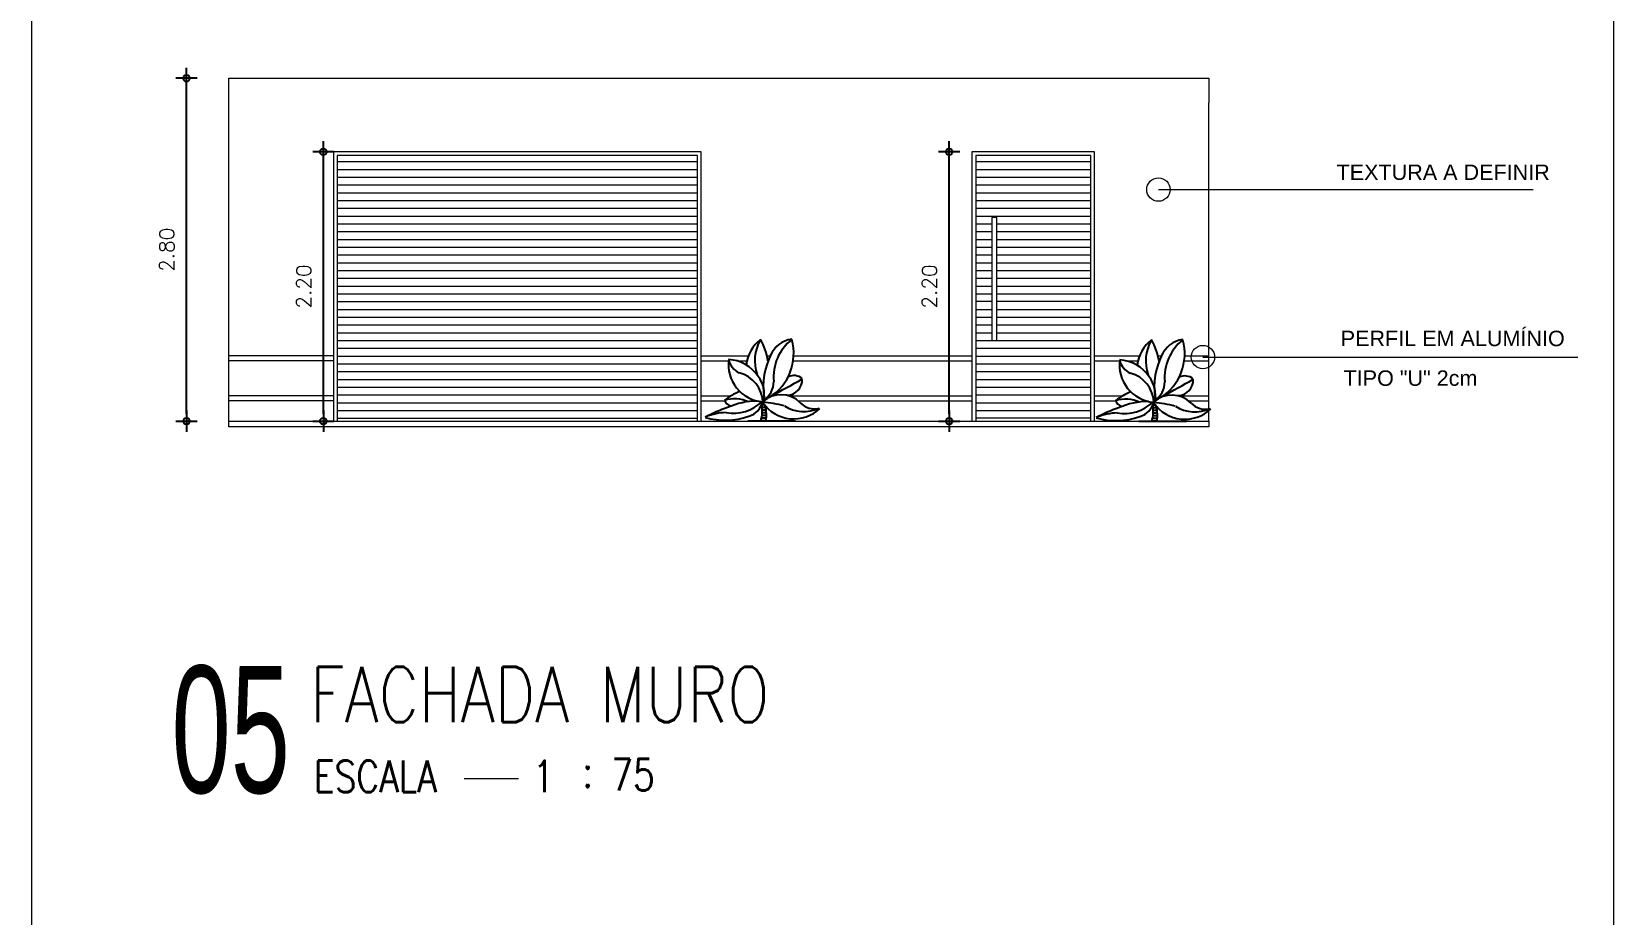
# Model space of a CAD drawing. Header units: millimetres. Extents: x 4595 to 4915, y 2085 to 2243.
# Drawn here: x 4652.58 to 4665.5, y 2159.18 to 2166.39 of the extents above; entities that cross this region are included whole.
import ezdxf
from ezdxf.enums import TextEntityAlignment as Align

# ---------------------------------------------------------------- set-up
doc = ezdxf.new("R2010")
doc.units = ezdxf.units.MM
doc.header["$LTSCALE"] = 0.8
for name, color, linetype in [('DIVERSOS', 4, 'Continuous'), ('parede', 2, 'Continuous'), ('PLANTAS', 9, 'Continuous'), ('PORTAS', 3, 'Continuous'), ('TEXTO0', 7, 'Continuous'), ('TUBULAÇÃO_ESGOTO', 6, 'Continuous')]:
    doc.layers.add(name, color=color, linetype=linetype)
for name, color, linetype, lineweight in [('E-TXT-G', 3, 'Continuous', 30), ('E-TXT-W', 7, 'Continuous', 15), ('E-TXT-Y', 2, 'Continuous', 40)]:
    doc.layers.add(name, color=color, linetype=linetype, lineweight=lineweight)
doc.styles.add('REG140', font='romans.shx', dxfattribs={"width": 0.8, "height": 0.35})
doc.styles.add('REG80', font='romans.shx', dxfattribs={"width": 0.8, "height": 0.1})
doc.styles.add('SANSSERIF', font='sas_____.pfb', dxfattribs={"height": 1})
doc.styles.add('SANSSERIF2', font='sanssb__.ttf', dxfattribs={"width": 0.8})
doc.styles.get("Standard").update_dxf_attribs({"font": 'txt.shx', "height": 0.12})
doc.dimstyles.new('ESCALA50', dxfattribs={"dimtxt": 0.1, "dimasz": 0.06, "dimexe": 0.18, "dimexo": 0.06, "dimgap": 0.1, "dimtad": 1, "dimzin": 4, "dimdsep": 46, "dimtxsty": 'Standard', "dimblk1": 'BOLA', "dimblk2": 'BOLA', "dimsah": 1, "dimcen": -0.06, "dimse1": 1, "dimse2": 1, "dimclrd": 7, "dimclrt": 3, "dimadec": 0, "dimazin": 0, "dimtfac": 1, "dimtix": 1, "dimtmove": 0, "dimatfit": 3, "dimldrblk": 'BOLA', "dimfxl": 0, "dimtolj": 1, "dimtzin": 4, "dimarcsym": 0})

# ---------------------------------------------------------------- blocks, each defined once
blk = doc.blocks.new('IND_DES')
at = {"layer": 'E-TXT-W'}
blk.add_line((0.0269, -0.2428), (0.1984, -0.2428), dxfattribs=at)
at = {"layer": 'E-TXT-G', "style": 'REG80', "width": 0.8}
for s, p in [('ESCALA', (-0.4463, -0.2864)), ('1', (0.2426, -0.2864)), (':', (0.3988, -0.2706))]:
    blk.add_text(s, height=0.1, dxfattribs=at).set_placement(p)
blk.add_attdef('ESCALA', (0.4897, -0.2812), '', height=0.1, dxfattribs=at)
at = {"layer": 'E-TXT-W', "style": 'SANSSERIF2', "width": 0.6}
blk.add_attdef('00', text='', height=0.4, dxfattribs=at).set_placement((-0.7083, -0.2881), align=Align.CENTER)
at = {"layer": 'E-TXT-Y', "style": 'REG140', "width": 0.8}
for tag, p in [('PROJETO', (-0.4563, 0.1829)), ('DESENHO', (-0.4582, -0.0658))]:
    blk.add_attdef(tag, p, '', height=0.175, dxfattribs=at)
blk = doc.blocks.new('PLANT2L')
at = {"layer": 'PLANTAS'}
for p, q in [((-0.009, 0.185), (0.018, 0.185)), ((-0.019, 0.005), (0.039, 0.005)), ((-0.012, 0.035), (0.042, 0.035)), ((-0.007, 0.065), (0.044, 0.065)), ((-0.006, 0.155), (0.033, 0.155)), ((-0.004, 0.125), (0.039, 0.125)), ((-0.004, 0.095), (0.042, 0.095)), ((0.369, -0.003), (-0.167, -0.003))]:
    blk.add_line(p, q, dxfattribs=at)
for centre, radius, start, end in [((0.231, 0.583), 0.417, 127.3701, 173.7791), ((0.384, 0.677), 0.472, 150.2675, 199.3986), ((-0.742, 0.534), 0.814, 9.8414, 27.9133), ((-0.226, 0.755), 0.575, 302.0029, 15.8637), ((0.367, 0.614), 0.305, 97.5297, 156.5801), ((0.658, 0.491), 0.536, 128.1744, 185.1379), ((0.793, 0.388), 0.786, 151.8328, 189.0976), ((0.036, 0.633), 0.421, 172.5373, 265.0002), ((-0.399, 0.277), 0.412, 32.3923, 87.5755), ((-0.185, 0.724), 0.2, 191.2159, 246.988), ((-0.351, 0.197), 0.354, 1.4415, 75.5442), ((-0.279, 0.305), 0.298, 344.3738, 40.1705), ((-0.121, 0.441), 0.246, 301.7639, 0.4634), ((-8.43, 16.151), 18.017, 298.2493, 299.5117), ((0.269, 0.464), 0.176, 272.679, 2.4153), ((0.35, 0.36), 0.149, 50.5952, 114.7646), ((-0.321, 0.278), 0.118, 202.6399, 252.2269), ((-0.009, -0.291), 0.669, 112.165, 128.5577), ((-0.313, -0.11), 0.358, 64.4817, 108.5395), ((-0.331, 0.561), 0.475, 260.5192, 313.0069), ((-0.053, -0.612), 0.835, 90.4547, 114.1263), ((-0.208, 0.259), 0.212, 284.2467, 349.7284), ((-0.428, 0.116), 0.424, 343.5492, 9.3457), ((-0.331, 0.561), 0.475, 314.1691, 314.3731), ((-0.053, -0.612), 0.835, 86.2863, 86.3467), ((0.204, -0.011), 0.305, 44.78, 131.632), ((-0.182, -1.61), 1.829, 76.6414, 84.2139), ((0.35, 0.442), 0.42, 214.1759, 314.0983), ((0.587, 0.367), 0.233, 224.4456, 282.7525), ((0.149, -1.426), 1.667, 109.0043, 118.4272), ((-0.421, 0.79), 0.783, 253.431, 289.8234), ((-0.397, -0.522), 0.615, 91.1064, 113.0247), ((-0.333, 0.066), 0.376, 349.2985, 16.2709), ((0.463, 0.508), 0.403, 237.1072, 295.1924)]:
    blk.add_arc(centre, radius, start, end, dxfattribs=at)
blk = doc.blocks.new('BOLA')
for p, q in [((-1.44, 0), (1.44, 0)), ((0, -1.44), (0, 1.44))]:
    blk.add_line(p, q)
blk.add_circle((0, 0), 0.452)
blk = doc.blocks.new('*D771')
at = {"layer": 'Defpoints', "color": 0, "linetype": 'ByBlock', "transparency": 16777216}
for p in [(4654.966, 2165.41), (4655.049, 2165.41), (4655.049, 2163.21)]:
    blk.add_point(p, dxfattribs=at)
at = {"layer": 'TEXTO0', "color": 7, "linetype": 'ByBlock', "lineweight": -2, "transparency": 16777216}
blk.add_line((4654.966, 2163.27), (4654.966, 2165.35), dxfattribs=at)
at = {"layer": 'TEXTO0', "color": 7, "linetype": 'ByBlock', "lineweight": -2, "transparency": 16777216, "xscale": 0.06, "yscale": 0.06, "zscale": 0.06}
for p, rotation in [((4654.966, 2165.41), 90), ((4654.966, 2163.21), 270)]:
    blk.add_blockref('BOLA', p, dxfattribs=dict(at, rotation=rotation))
at = {"layer": 'TEXTO0', "color": 3, "linetype": 'ByBlock', "lineweight": 13, "transparency": 16777216, "insert": (4654.806, 2164.31), "char_height": 0.12, "attachment_point": 5, "rotation": 90}
blk.add_mtext('\\A1;2.20', dxfattribs=at)
blk = doc.blocks.new('*D772')
at = {"layer": 'Defpoints', "color": 0, "linetype": 'ByBlock', "transparency": 16777216}
for p in [(4653.849, 2166.01), (4654.194, 2166.01), (4654.194, 2163.21)]:
    blk.add_point(p, dxfattribs=at)
at = {"layer": 'TEXTO0', "color": 7, "linetype": 'ByBlock', "lineweight": -2, "transparency": 16777216}
blk.add_line((4653.849, 2163.27), (4653.849, 2165.95), dxfattribs=at)
at = {"layer": 'TEXTO0', "color": 7, "linetype": 'ByBlock', "lineweight": -2, "transparency": 16777216, "xscale": 0.06, "yscale": 0.06, "zscale": 0.06}
for p, rotation in [((4653.849, 2166.01), 90), ((4653.849, 2163.21), 270)]:
    blk.add_blockref('BOLA', p, dxfattribs=dict(at, rotation=rotation))
at = {"layer": 'TEXTO0', "color": 3, "linetype": 'ByBlock', "lineweight": 13, "transparency": 16777216, "insert": (4653.689, 2164.61), "char_height": 0.12, "attachment_point": 5, "rotation": 90}
blk.add_mtext('\\A1;2.80', dxfattribs=at)
blk = doc.blocks.new('*D923')
at = {"layer": 'Defpoints', "color": 0, "transparency": 16777216}
for p in [(4660.074, 2165.41), (4660.261, 2165.41), (4660.261, 2163.21)]:
    blk.add_point(p, dxfattribs=at)
at = {"layer": 'PORTAS', "color": 7, "lineweight": -2, "transparency": 16777216}
blk.add_line((4660.074, 2163.27), (4660.074, 2165.35), dxfattribs=at)
at = {"layer": 'PORTAS', "color": 7, "lineweight": -2, "transparency": 16777216, "xscale": 0.06, "yscale": 0.06, "zscale": 0.06}
for p, rotation in [((4660.074, 2165.41), 90), ((4660.074, 2163.21), 270)]:
    blk.add_blockref('BOLA', p, dxfattribs=dict(at, rotation=rotation))
at = {"layer": 'PORTAS', "color": 3, "lineweight": 13, "transparency": 16777216, "insert": (4659.914, 2164.31), "char_height": 0.12, "attachment_point": 5, "rotation": 90}
blk.add_mtext('\\A1;2.20', dxfattribs=at)

msp = doc.modelspace()

# ---------------------------------------------------------------- linework, layer by layer
at = {"layer": 'DIVERSOS', "color": 0, "lineweight": 13}
for p, q in [((4655.079, 2165.33), (4658.019, 2165.33)), ((4655.079, 2165.266), (4658.019, 2165.266)), ((4660.291, 2165.33), (4661.231, 2165.33)), ((4660.291, 2165.266), (4661.231, 2165.266)), ((4655.079, 2165.203), (4658.019, 2165.203)), ((4655.079, 2165.139), (4658.019, 2165.139)), ((4660.291, 2165.203), (4661.231, 2165.203)), ((4660.291, 2165.139), (4661.231, 2165.139)), ((4661.783, 2165.101), (4663.241, 2165.101)), ((4663.241, 2165.101), (4664.842, 2165.101)), ((4655.079, 2165.076), (4658.019, 2165.076)), ((4655.079, 2165.012), (4658.019, 2165.012)), ((4660.291, 2165.076), (4661.231, 2165.076)), ((4660.291, 2165.012), (4661.231, 2165.012)), ((4655.079, 2164.949), (4658.019, 2164.949)), ((4655.079, 2164.885), (4658.019, 2164.885)), ((4660.291, 2164.949), (4661.231, 2164.949)), ((4660.291, 2164.885), (4661.231, 2164.885)), ((4660.423, 2164.872), (4660.423, 2163.869)), ((4660.463, 2164.872), (4660.423, 2164.872)), ((4660.463, 2163.869), (4660.463, 2164.872)), ((4655.079, 2164.822), (4658.019, 2164.822)), ((4655.079, 2164.758), (4658.019, 2164.758)), ((4660.291, 2164.822), (4660.423, 2164.822)), ((4660.291, 2164.758), (4660.423, 2164.758)), ((4660.463, 2164.822), (4661.231, 2164.822)), ((4660.463, 2164.758), (4661.231, 2164.758)), ((4655.079, 2164.695), (4658.019, 2164.695)), ((4655.079, 2164.631), (4658.019, 2164.631)), ((4660.291, 2164.695), (4660.423, 2164.695)), ((4660.291, 2164.631), (4660.423, 2164.631)), ((4660.463, 2164.695), (4661.231, 2164.695)), ((4660.463, 2164.631), (4661.231, 2164.631)), ((4655.079, 2164.568), (4658.019, 2164.568)), ((4655.079, 2164.504), (4658.019, 2164.504)), ((4660.291, 2164.568), (4660.423, 2164.568)), ((4660.291, 2164.504), (4660.423, 2164.504)), ((4660.463, 2164.568), (4661.231, 2164.568)), ((4660.463, 2164.504), (4661.231, 2164.504)), ((4655.079, 2164.441), (4658.019, 2164.441)), ((4655.079, 2164.377), (4658.019, 2164.377)), ((4655.079, 2164.314), (4658.019, 2164.314)), ((4660.291, 2164.441), (4660.423, 2164.441)), ((4660.291, 2164.377), (4660.423, 2164.377)), ((4660.291, 2164.314), (4660.423, 2164.314)), ((4660.463, 2164.441), (4661.231, 2164.441)), ((4660.463, 2164.377), (4661.231, 2164.377)), ((4660.463, 2164.314), (4661.231, 2164.314)), ((4655.079, 2164.25), (4658.019, 2164.25)), ((4655.079, 2164.187), (4658.019, 2164.187)), ((4660.291, 2164.25), (4660.423, 2164.25)), ((4660.291, 2164.19), (4660.423, 2164.19)), ((4660.463, 2164.25), (4661.231, 2164.25)), ((4660.463, 2164.19), (4661.231, 2164.19)), ((4655.079, 2164.123), (4658.019, 2164.123)), ((4655.079, 2164.06), (4658.019, 2164.06)), ((4660.291, 2164.123), (4660.423, 2164.123)), ((4660.291, 2164.06), (4660.423, 2164.06)), ((4660.463, 2164.123), (4661.231, 2164.123)), ((4660.463, 2164.06), (4661.231, 2164.06)), ((4655.079, 2163.996), (4658.019, 2163.996)), ((4655.079, 2163.933), (4658.019, 2163.933)), ((4660.291, 2163.996), (4660.423, 2163.996)), ((4660.291, 2163.933), (4660.423, 2163.933)), ((4660.463, 2163.996), (4661.231, 2163.996)), ((4660.463, 2163.933), (4661.231, 2163.933)), ((4655.079, 2163.869), (4658.019, 2163.869)), ((4655.079, 2163.806), (4658.019, 2163.806)), ((4660.291, 2163.869), (4661.231, 2163.869)), ((4660.291, 2163.806), (4661.231, 2163.806)), ((4655.079, 2163.742), (4658.019, 2163.742)), ((4655.079, 2163.679), (4658.019, 2163.679)), ((4660.291, 2163.742), (4661.231, 2163.742)), ((4660.291, 2163.679), (4661.231, 2163.679)), ((4662.146, 2163.734), (4663.605, 2163.734)), ((4663.605, 2163.734), (4665.206, 2163.734)), ((4655.079, 2163.615), (4658.019, 2163.615)), ((4655.079, 2163.552), (4658.019, 2163.552)), ((4660.291, 2163.615), (4661.231, 2163.615)), ((4660.291, 2163.552), (4661.231, 2163.552)), ((4655.079, 2163.488), (4658.019, 2163.488)), ((4655.079, 2163.425), (4658.019, 2163.425)), ((4660.291, 2163.488), (4661.231, 2163.488)), ((4660.291, 2163.425), (4661.231, 2163.425)), ((4655.079, 2163.361), (4658.019, 2163.361)), ((4655.079, 2163.298), (4658.019, 2163.298)), ((4660.291, 2163.361), (4661.231, 2163.361)), ((4660.291, 2163.298), (4661.231, 2163.298)), ((4654.875, 2163.21), (4657.815, 2163.21)), ((4655.079, 2163.234), (4658.019, 2163.234)), ((4658.91, 2163.21), (4659.85, 2163.21)), ((4660.291, 2163.238), (4661.231, 2163.238))]:
    msp.add_line(p, q, dxfattribs=at)
for centre in [(4661.783, 2165.101), (4662.146, 2163.734)]:
    msp.add_circle(centre, 0.0956, dxfattribs=at)
at = {"layer": 'parede', "color": 0, "lineweight": 13}
for p, q in [((4654.194, 2163.21), (4654.194, 2165.81)), ((4662.194, 2163.21), (4662.194, 2163.296)), ((4654.194, 2163.21), (4662.194, 2163.21))]:
    msp.add_line(p, q, dxfattribs=at)
at = {"layer": 'PORTAS', "color": 0, "lineweight": 13}
msp.add_line((4654.194, 2163.21), (4654.194, 2163.38, 0.003), dxfattribs=at)
at = {"layer": 'TEXTO0', "color": 0, "linetype": 'ByBlock', "lineweight": 13}
for p, q in [((4652.585, 2145.156), (4652.585, 2178.998)), ((4665.497, 2178.998), (4665.497, 2150.453)), ((4654.194, 2165.61), (4654.194, 2166.01)), ((4654.194, 2166.01), (4662.194, 2166.01)), ((4662.194, 2166.01), (4662.194, 2165.81)), ((4662.194, 2163.309), (4662.194, 2165.81)), ((4654.194, 2163.21), (4654.194, 2165.61))]:
    msp.add_line(p, q, dxfattribs=at)
msp.add_lwpolyline([(4654.194, 2163.21), (4662.194, 2163.21), (4662.194, 2163.165), (4654.194, 2163.165)], close=True, dxfattribs=at)
at = {"layer": 'TUBULAÇÃO_ESGOTO', "color": 0, "lineweight": 13}
for p, q in [((4658.049, 2165.41), (4655.049, 2165.41)), ((4655.049, 2165.41), (4655.049, 2163.21)), ((4658.019, 2165.38), (4655.079, 2165.38)), ((4655.079, 2165.38), (4655.079, 2163.21)), ((4658.019, 2163.21), (4658.019, 2165.38)), ((4658.049, 2163.21), (4658.049, 2165.41)), ((4661.261, 2165.41), (4660.261, 2165.41)), ((4660.261, 2165.41), (4660.261, 2163.21)), ((4661.231, 2165.38), (4660.291, 2165.38)), ((4660.291, 2165.38), (4660.291, 2163.21)), ((4661.231, 2163.21), (4661.231, 2165.38)), ((4661.261, 2163.21), (4661.261, 2165.41)), ((4654.194, 2163.747, 0.003), (4655.049, 2163.747, 0.003)), ((4654.194, 2163.707, 0.003), (4655.049, 2163.707, 0.003)), ((4658.047, 2163.744), (4658.437, 2163.744)), ((4658.047, 2163.704), (4658.277, 2163.704)), ((4658.339, 2163.704), (4658.425, 2163.704)), ((4658.587, 2163.744), (4658.614, 2163.744)), ((4658.596, 2163.704), (4658.597, 2163.704)), ((4658.802, 2163.704), (4660.261, 2163.704)), ((4658.806, 2163.744), (4660.261, 2163.744)), ((4661.261, 2163.743), (4661.63, 2163.743)), ((4661.261, 2163.703), (4661.468, 2163.703)), ((4661.519, 2163.703), (4661.617, 2163.703)), ((4661.778, 2163.743), (4661.807, 2163.743)), ((4661.787, 2163.703), (4661.79, 2163.703)), ((4661.994, 2163.703), (4662.194, 2163.703)), ((4661.998, 2163.743), (4662.194, 2163.743)), ((4654.194, 2163.42, 0.003), (4655.049, 2163.42, 0.003)), ((4658.048, 2163.417), (4658.291, 2163.417)), ((4658.562, 2163.417), (4658.566, 2163.417)), ((4658.623, 2163.417), (4658.624, 2163.417)), ((4658.767, 2163.417), (4660.261, 2163.417)), ((4661.261, 2163.416), (4661.488, 2163.416)), ((4661.754, 2163.416), (4661.758, 2163.416)), ((4661.82, 2163.416), (4661.836, 2163.416)), ((4661.949, 2163.416), (4662.194, 2163.416)), ((4654.194, 2163.38, 0.003), (4655.049, 2163.38, 0.003)), ((4658.048, 2163.377), (4658.242, 2163.377)), ((4658.558, 2163.377), (4658.56, 2163.377)), ((4658.841, 2163.377), (4660.261, 2163.377)), ((4661.261, 2163.376), (4661.433, 2163.376)), ((4661.751, 2163.376), (4661.756, 2163.376)), ((4662.03, 2163.376), (4662.194, 2163.376))]:
    msp.add_line(p, q, dxfattribs=at)

# ---------------------------------------------------------------- block references
at = {"color": 0, "lineweight": 13}
ref = msp.add_blockref('IND_DES', (4656.046, 2160.923), dxfattribs=dict(at, xscale=2.591993519999988, yscale=2.591993519999988, zscale=2.591993519999988))
ref.add_attrib('00', '05', dxfattribs={"layer": 'E-TXT-W', "height": 1.0368, "style": 'SANSSERIF', "width": 0.6}).set_placement((4654.21, 2160.176), align=Align.CENTER)
ref.add_attrib('DESENHO', 'FACHADA MURO', (4654.859, 2160.752), dxfattribs={"layer": 'E-TXT-Y', "height": 0.4536, "style": 'REG140', "width": 0.8})
ref.add_attrib('ESCALA', '75', (4657.316, 2160.194), dxfattribs={"layer": 'E-TXT-G', "height": 0.2592, "style": 'REG80', "width": 0.8})
at = {"layer": 'TEXTO0', "color": 0, "linetype": 'ByBlock', "lineweight": 13, "xscale": 0.7269475745126058, "yscale": 0.7269475745126058, "zscale": 0.7269475745126058}
for p in [(4658.552, 2163.213), (4661.744, 2163.21)]:
    msp.add_blockref('PLANT2L', p, dxfattribs=at)

# ---------------------------------------------------------------- texts
at = {"layer": 'DIVERSOS', "color": 0, "lineweight": 13, "style": 'SANSSERIF'}
for s, p in [('TEXTURA A DEFINIR', (4663.237, 2165.18)), ('PERFIL EM ALUMÍNIO', (4663.271, 2163.823)), ('TIPO "U" 2cm', (4663.294, 2163.499))]:
    msp.add_text(s, height=0.126, dxfattribs=at).set_placement(p)

# ---------------------------------------------------------------- dimensions: what is measured, and where the dimension line sits
at = {"layer": 'PORTAS', "color": 0, "lineweight": 13}
dim = msp.add_linear_dim(base=(4660.074, 2165.41), p1=(4660.261, 2163.21), p2=(4660.261, 2165.41), angle=90, dimstyle='ESCALA50', override={"dimfxl": 0.18}, dxfattribs=at)
dim.commit()
dim.dimension.update_dxf_attribs({"geometry": '*D923', "text_midpoint": (4659.914, 2164.31)})
at = {"layer": 'TEXTO0', "color": 0, "linetype": 'ByBlock', "lineweight": 13}
for base, p1, p2, picture, middle in [((4653.849, 2166.01), (4654.194, 2163.21), (4654.194, 2166.01), '*D772', (4653.689, 2164.61)), ((4654.966, 2165.41), (4655.049, 2163.21), (4655.049, 2165.41), '*D771', (4654.806, 2164.31))]:
    dim = msp.add_linear_dim(base=base, p1=p1, p2=p2, angle=90, dimstyle='ESCALA50', override={"dimfxl": 0.18}, dxfattribs=at)
    dim.commit()
    dim.dimension.update_dxf_attribs({"geometry": picture, "text_midpoint": middle})

doc.saveas('drawing.dxf')
